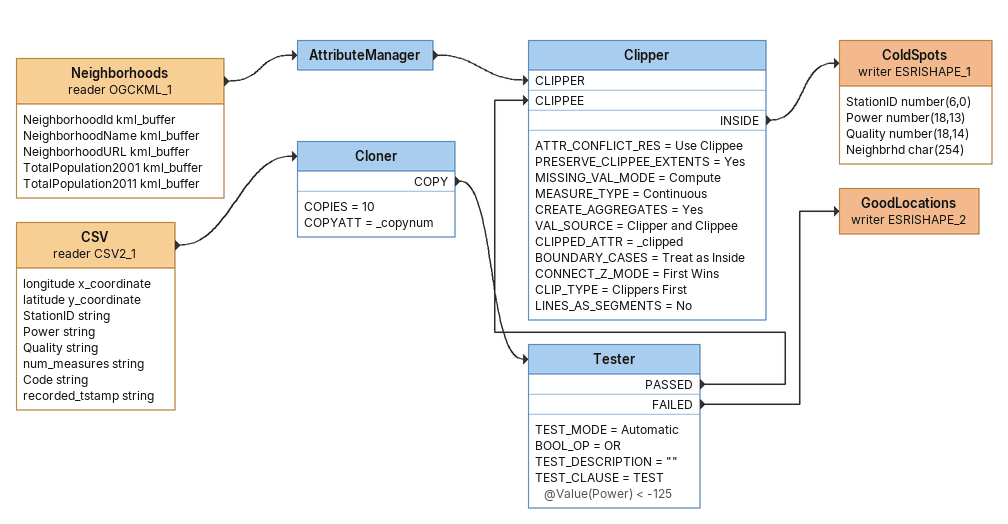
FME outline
Neighborhoods (reader OGCKML_1)
    attributes: NeighborhoodId kml_buffer, NeighborhoodName kml_buffer, NeighborhoodURL kml_buffer, TotalPopulation2001 kml_buffer, TotalPopulation2011 kml_buffer
    -> AttributeManager
AttributeManager
    -> Clipper [CLIPPER]
CSV (reader CSV2_1)
    attributes: longitude x_coordinate, latitude y_coordinate, StationID string, Power string, Quality string, num_measures string, Code string, recorded_tstamp string
    -> Cloner
Cloner
    COPIES = 10
    COPYATT = _copynum
    COPY -> Tester
Tester
    TEST_MODE = Automatic
    BOOL_OP = OR
    TEST_DESCRIPTION = ""
    TEST_CLAUSE = TEST @Value(Power) < -125
    PASSED -> Clipper [CLIPPEE]
    FAILED -> GoodLocations (writer ESRISHAPE_2)
Clipper
    ATTR_CONFLICT_RES = Use Clippee
    PRESERVE_CLIPPEE_EXTENTS = Yes
    MISSING_VAL_MODE = Compute
    MEASURE_TYPE = Continuous
    CREATE_AGGREGATES = Yes
    VAL_SOURCE = Clipper and Clippee
    CLIPPED_ATTR = _clipped
    BOUNDARY_CASES = Treat as Inside
    CONNECT_Z_MODE = First Wins
    CLIP_TYPE = Clippers First
    LINES_AS_SEGMENTS = No
    INSIDE -> ColdSpots (writer ESRISHAPE_1)
ColdSpots (writer ESRISHAPE_1)
    attributes: StationID number(6,0), Power number(18,13), Quality number(18,14), Neighbrhd char(254)
GoodLocations (writer ESRISHAPE_2)
